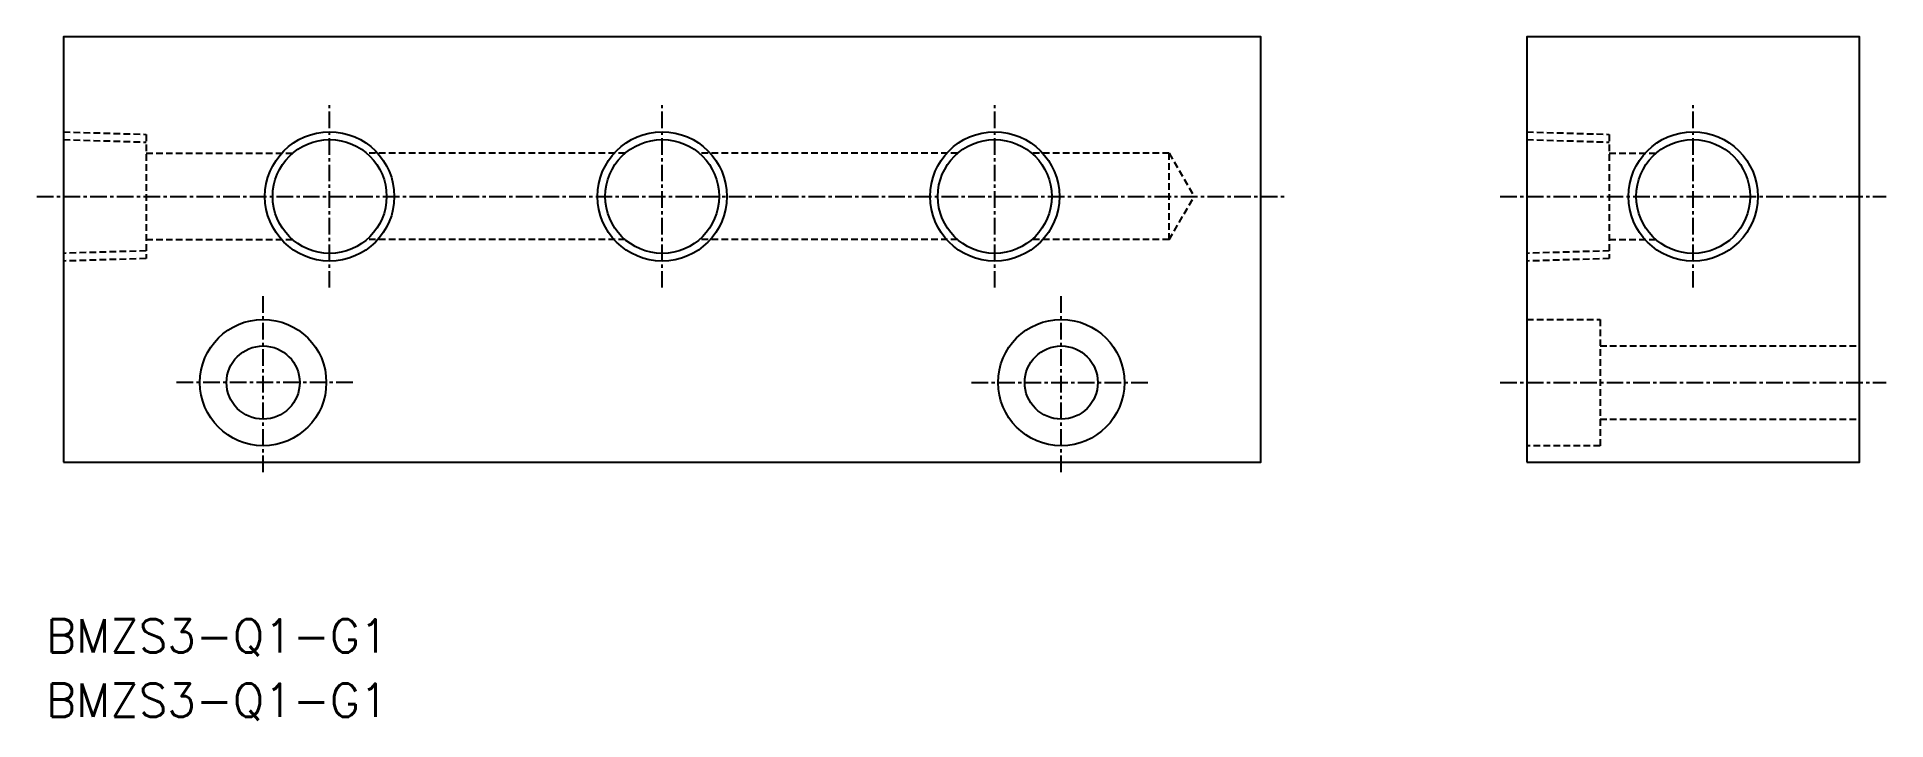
# Model space of a CAD drawing. Extents: x 75 to 214, y 70 to 121.
import ezdxf
from ezdxf.enums import TextEntityAlignment as Align

# ---------------------------------------------------------------- set-up
doc = ezdxf.new("R2010")
doc.units = 0
doc.linetypes.add('CENTER', pattern=[2, 1.25, -0.25, 0.25, -0.25])
doc.linetypes.add('DASHED', pattern=[0.75, 0.5, -0.25])
doc.layers.get('0').update_dxf_attribs({"linetype": 'CONTINUOUS'})
doc.layers.add('CENTER', color=1, linetype='CENTER')
doc.styles.get("Standard").update_dxf_attribs({"font": 'txt.shx', "bigfont": 'extfont.shx'})

msp = doc.modelspace()

# ---------------------------------------------------------------- linework, layer by layer
at = {"color": 3, "linetype": 'DASHED'}
for p, q in [((77, 113.86), (83.2, 113.67)), ((77, 113.28), (83.2, 113.09)), ((83.2, 113.67), (83.2, 104.33)), ((187, 113.86), (193.2, 113.67)), ((187, 113.28), (193.2, 113.09)), ((193.2, 113.67), (193.2, 104.33)), ((83.2, 112.25), (94.21, 112.25)), ((119.21, 112.25), (99.79, 112.25)), ((144.21, 112.25), (124.79, 112.25)), ((160.12, 112.25), (149.79, 112.25)), ((160.12, 112.25), (162, 109)), ((160.12, 105.75), (160.12, 112.25)), ((193.2, 112.25), (196.71, 112.25)), ((160.12, 105.75), (162, 109)), ((83.2, 105.75), (94.21, 105.75)), ((119.21, 105.75), (99.79, 105.75)), ((144.21, 105.75), (124.79, 105.75)), ((160.12, 105.75), (149.79, 105.75)), ((193.2, 105.75), (196.71, 105.75)), ((83.2, 104.91), (77, 104.72)), ((83.2, 104.33), (77, 104.14)), ((193.2, 104.91), (187, 104.72)), ((193.2, 104.33), (187, 104.14)), ((187, 99.75), (192.5, 99.75)), ((192.5, 99.75), (192.5, 90.25)), ((192.5, 97.75), (212, 97.75)), ((192.5, 92.25), (212, 92.25)), ((192.5, 90.25), (187, 90.25))]:
    msp.add_line(p, q, dxfattribs=at)
at = {"color": 7, "linetype": 'CONTINUOUS'}
for points in [[(77, 89), (167, 89), (167, 121), (77, 121)], [(187, 89), (212, 89), (212, 121), (187, 121)]]:
    msp.add_lwpolyline(points, close=True, dxfattribs=at)
at = {"color": 3, "linetype": 'CONTINUOUS'}
for centre in [(97, 109), (122, 109), (147, 109), (199.5, 109)]:
    msp.add_circle(centre, 4.86, dxfattribs=at)
at = {"color": 7, "linetype": 'CONTINUOUS'}
for centre, radius in [((97, 109), 4.28), ((122, 109), 4.28), ((147, 109), 4.28), ((199.5, 109), 4.28), ((92, 95), 4.75), ((152, 95), 4.75), ((92, 95), 2.75), ((152, 95), 2.75)]:
    msp.add_circle(centre, radius, dxfattribs=at)
at = {"layer": 'CENTER', "color": 1, "linetype": 'CENTER'}
for p, q in [((97, 102.14), (97, 115.86)), ((122, 102.14), (122, 115.86)), ((147, 102.14), (147, 115.86)), ((199.5, 102.14), (199.5, 115.86)), ((75, 109), (169, 109)), ((185, 109), (214, 109)), ((92, 88.25), (92, 101.75)), ((152, 88.25), (152, 101.75)), ((98.75, 95), (85.25, 95)), ((145.25, 95), (158.75, 95)), ((185, 95), (214, 95))]:
    msp.add_line(p, q, dxfattribs=at)

# ---------------------------------------------------------------- texts
at = {"color": 7, "linetype": 'CONTINUOUS'}
for p in [(75.69, 75.94), (75.69, 71.1)]:
    msp.add_text('BMZS3-Q1-G1', height=2.5, dxfattribs=at).set_placement(p, align=Align.MIDDLE_LEFT)

doc.saveas('drawing.dxf')
